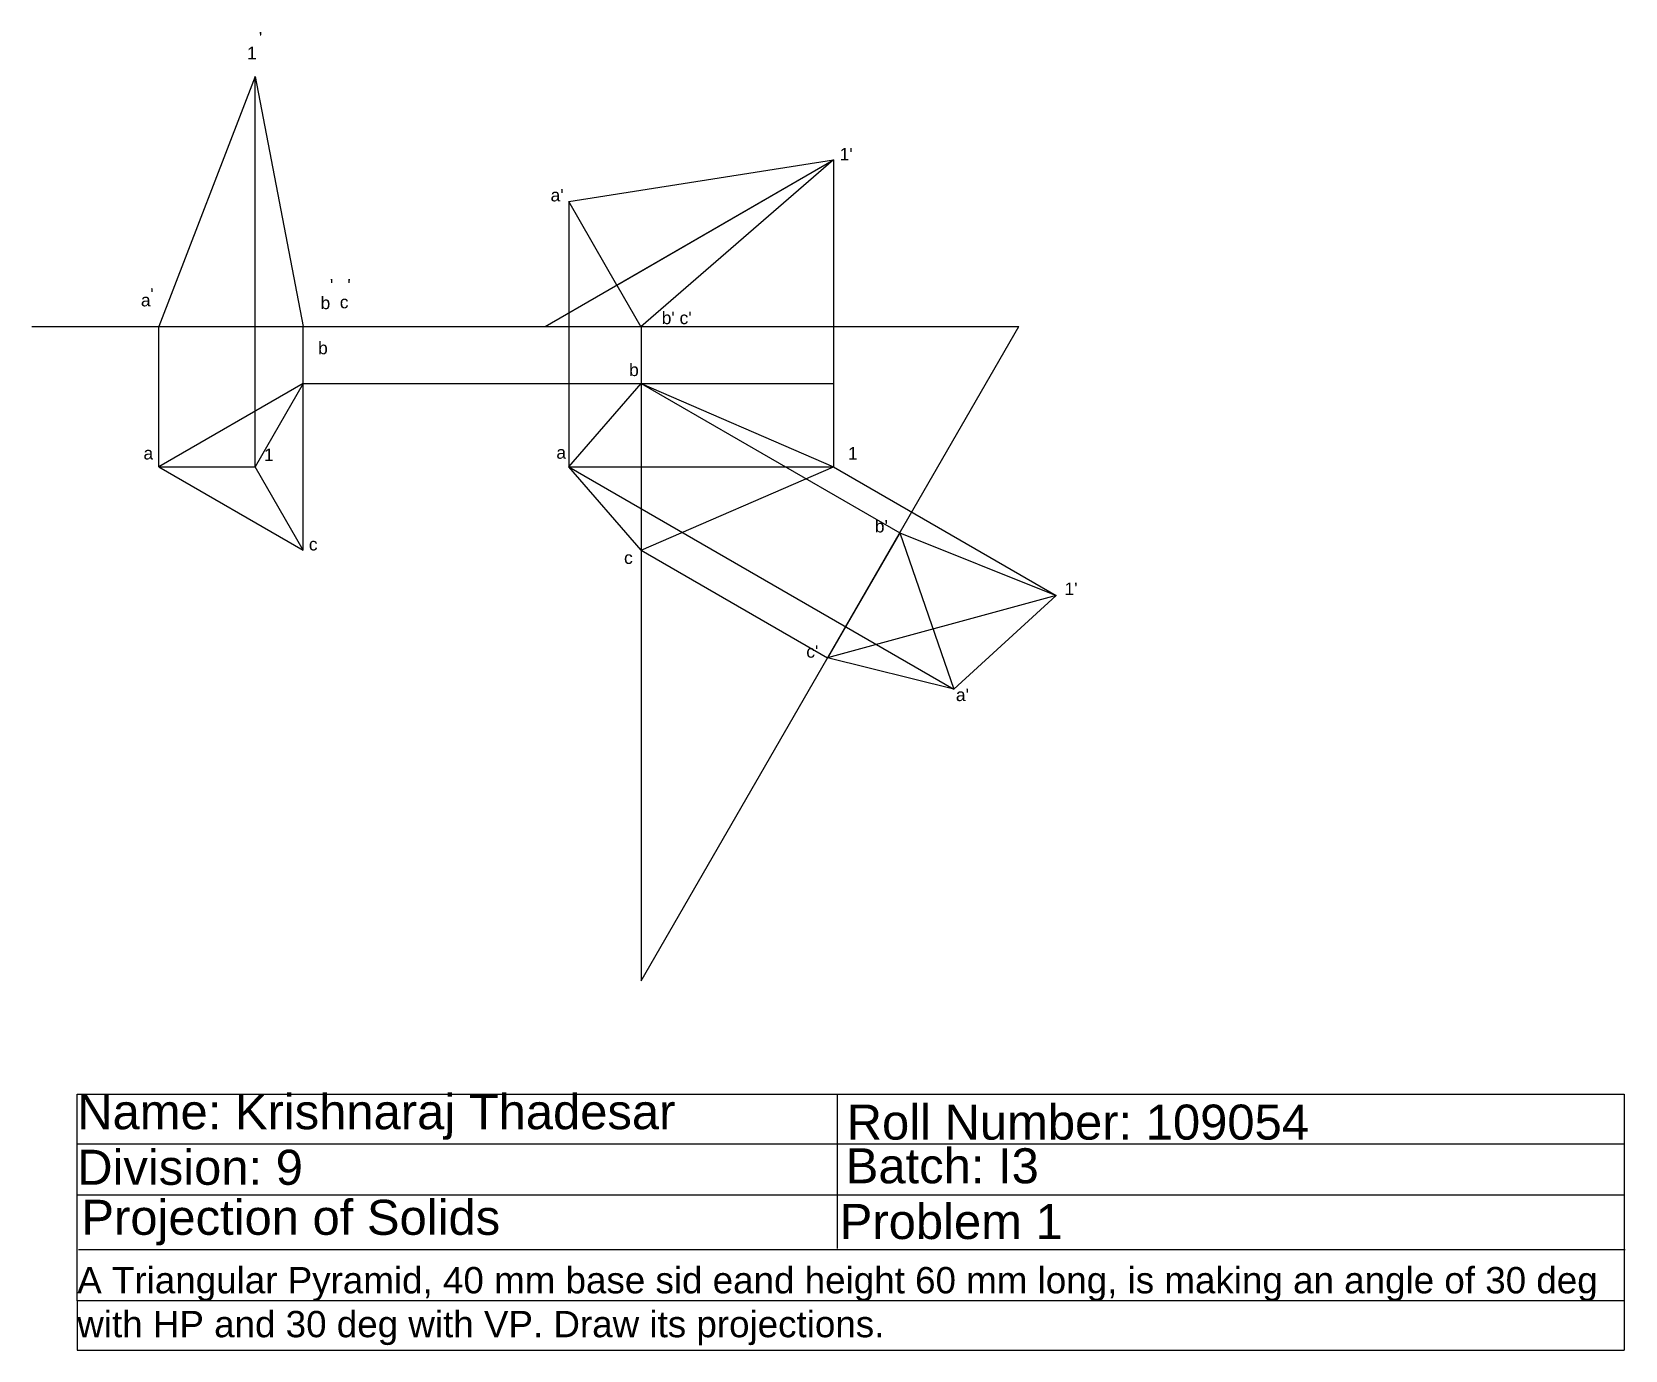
# Model space of a CAD drawing. Header units: millimetres. Extents: x 83 to 466, y 34 to 351.
import ezdxf

# ---------------------------------------------------------------- set-up
doc = ezdxf.new("R2010")
doc.units = ezdxf.units.MM
doc.styles.add('Arial_3', font='arial.ttf', dxfattribs={"height": 3})

msp = doc.modelspace()

# ---------------------------------------------------------------- linework, layer by layer
at = {"color": 6}
for p, q in [((136.78, 339.95), (113.69, 279.95)), ((136.78, 279.95), (136.78, 339.95)), ((136.78, 339.95), (148.33, 279.95)), ((212.05, 309.9), (275.56, 319.9)), ((275.56, 319.9), (229.37, 279.9)), ((223.6, 289.9), (212.05, 309.9)), ((223.6, 289.9), (229.37, 279.9)), ((113.69, 279.95), (148.33, 279.95)), ((148.33, 266.27), (136.78, 246.27)), ((229.43, 266.27), (275.56, 246.27)), ((113.69, 246.27), (136.78, 246.27)), ((148.33, 226.27), (136.78, 246.27)), ((212.05, 246.27), (275.56, 246.27)), ((229.43, 226.27), (275.56, 246.27)), ((291.48, 230.44), (274.16, 200.44)), ((291.48, 230.44), (304.46, 192.92)), ((291.48, 230.44), (329, 215.42)), ((329, 215.42), (274.16, 200.44)), ((329, 215.42), (304.46, 192.92)), ((304.46, 192.92), (274.16, 200.44))]:
    msp.add_line(p, q, dxfattribs=at)
for p, q in [((206.35, 279.95), (275.56, 319.9)), ((223.6, 289.9), (275.56, 319.9)), ((275.56, 319.9), (275.56, 246.27)), ((212.05, 309.9), (212.05, 246.27)), ((206.35, 279.95), (223.6, 289.9)), ((83.19, 279.95), (320.07, 279.95)), ((113.69, 246.27), (113.69, 279.95)), ((136.78, 246.27), (136.78, 279.95)), ((148.33, 266.27), (148.33, 279.95)), ((229.43, 279.95), (229.43, 189.04)), ((229.43, 122.95), (320.07, 279.95)), ((148.33, 266.27), (275.56, 266.27)), ((229.43, 266.27), (291.48, 230.44)), ((212.05, 246.27), (304.46, 192.92)), ((275.56, 246.27), (329, 215.42)), ((229.43, 226.27), (274.16, 200.44)), ((229.43, 189.04), (229.43, 122.95)), ((276.45, 95.77), (276.45, 58.73)), ((465.32, 83.81), (94.08, 83.81)), ((94.08, 71.59), (465.32, 71.59)), ((94.35, 58.51), (465.59, 58.51)), ((94.08, 46.18), (94.08, 34.36)), ((465.32, 46.18), (465.32, 34.36)), ((94.08, 34.36), (465.32, 34.36))]:
    msp.add_line(p, q)
for points in [[(148.33, 226.27), (148.33, 266.27), (113.69, 246.27)], [(229.43, 266.27), (229.43, 226.27), (212.05, 246.27)]]:
    msp.add_lwpolyline(points, close=True, dxfattribs=at)
msp.add_lwpolyline([(94.08, 95.77), (465.32, 95.77), (465.32, 46.18), (94.08, 46.18)], close=True)

# ---------------------------------------------------------------- texts
at = {"style": 'Arial_3'}
for s, p in [("'", (137.67, 347.63)), ('1', (134.83, 344.07)), ("1'", (277.06, 319.78)), ("a'", (207.68, 309.96)), ("'", (154.72, 288.33)), ("'", (158.93, 288.33)), ('a', (109.36, 284.77)), ("'", (111.6, 286.13)), ('b', (152.48, 284.11)), ('c', (157.09, 284.31)), ("b' c'", (234.35, 280.51)), ('b', (151.88, 273.29)), ('b', (226.52, 268.06)), ('a', (109.97, 248.05)), ('1', (138.88, 247.64)), ('a', (209.07, 248.22)), ('1', (279.06, 248.02)), ("b'", (285.51, 230.54)), ('c', (149.67, 226.21)), ('c', (225.32, 222.98)), ("1'", (331.03, 215.52)), ("c'", (269.06, 200.49)), ("a'", (304.96, 190.08))]:
    msp.add_text(s, height=3, dxfattribs=at).set_placement(p)
at = {"attachment_point": 1, "style": 'Arial_3'}
for s, width, gutter_width, insert, char_height in [('{\\fArial Unicode MS|b0|i0|c0|p2;Name: Krishnaraj Thadesar}', 432.544, 42.03, (94.08, 95.77), 8.4056), ('{\\fArial Unicode MS|b0|i0|c0|p2;Roll Number: 109054}', 432.544, 42.03, (278.76, 93.27), 8.4056), ('{\\fArial Unicode MS|b0|i0|c0|p2;Division: 9}', 432.544, 42.03, (94.08, 82.43), 8.4056), ('{\\fArial Unicode MS|b0|i0|c0|p2;Batch: I3}', 432.544, 42.03, (278.53, 82.79), 8.4056), ('{\\fArial Unicode MS|b0|i0|c0|p34;Projection of Solids}', 432.544, 42.03, (95.08, 70.43), 8.4056), ('{\\fArial Unicode MS|b0|i0|c0|p34;Problem 1}', 432.544, 42.03, (277.09, 69.42), 8.4056), ('{\\fArial Unicode MS|b0|i0|c0|p34;A Triangular Pyramid, 40 mm base sid eand height 60 mm long, is making an angle of 30 deg\\Pwith HP and 30 deg with VP. Draw its projections. }', 661.7365, 31.59, (94.08, 54.3), 6.31714)]:
    msp.add_mtext_dynamic_manual_height_columns(s, width=width, gutter_width=gutter_width, heights=[0], dxfattribs=dict(at, insert=insert, char_height=char_height))

doc.saveas('drawing.dxf')
